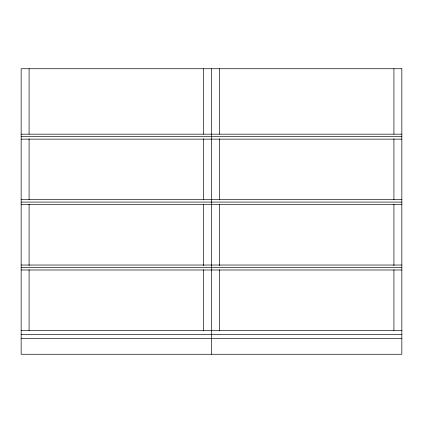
<?xml version="1.0" encoding="UTF-8"?>
<svg xmlns="http://www.w3.org/2000/svg" width="423" height="423" viewBox="0 0 423 423"><rect width="100%" height="100%" fill="white"/><g stroke="black" fill="none" stroke-linecap="round" stroke-linejoin="round"><path stroke-width="0.63" d="M21.15 134.17L401.85 134.17M21.15 136.65L401.85 136.65M21.15 139.13L401.85 139.13M21.15 199.603L401.85 199.603M21.15 202.083L401.85 202.083M21.15 204.563L401.85 204.558M21.15 265.036L401.85 265.036M21.15 267.516L401.85 267.516M21.15 269.99L401.85 269.99M21.15 330.469L401.85 330.469M21.15 334.434L401.85 334.434M21.15 338.4L401.85 338.4M393.919 68.738L393.919 134.17M393.919 138.797L393.919 199.603M393.919 204.23L393.919 265.697M393.919 269.663L393.919 330.469M219.431 68.738L219.431 134.17M219.431 138.797L219.431 199.603M219.431 204.23L219.431 265.697M219.431 269.663L219.431 330.469M211.5 68.738L211.5 354.263M203.569 68.738L203.569 134.17M203.569 138.797L203.569 199.603M203.569 204.23L203.569 265.697M203.569 269.663L203.569 330.469M29.081 68.738L29.081 134.17M29.081 138.797L29.081 199.603M29.081 204.23L29.081 265.697M29.081 269.663L29.081 330.469M401.85 68.738L21.15 68.738L21.15 354.263L401.85 354.263L401.85 68.738"/></g></svg>
